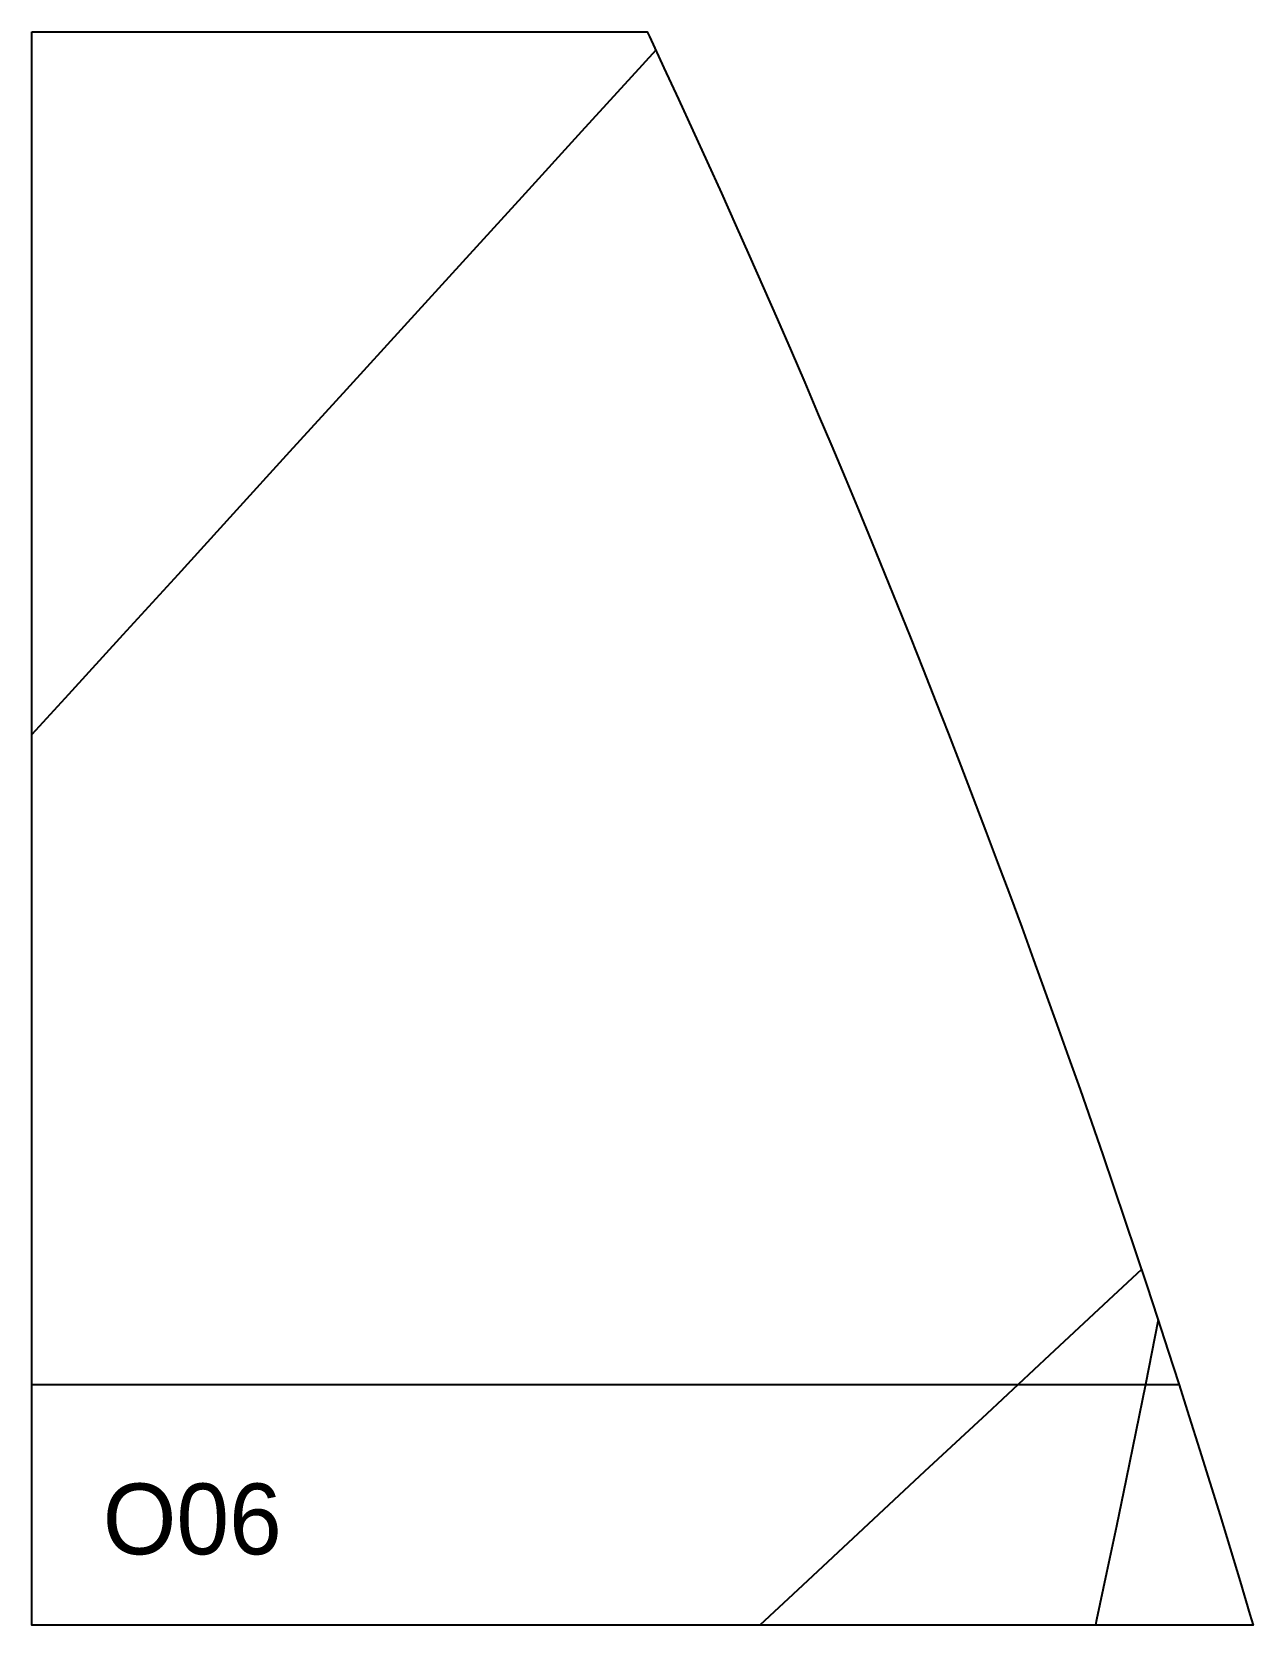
# Model space of a CAD drawing. Header units: millimetres. Extents: x 0 to 690, y 0 to 900.
import ezdxf

# ---------------------------------------------------------------- set-up
doc = ezdxf.new("R2010")
doc.units = ezdxf.units.MM
for name, color, linetype in [('ASR2', 4, 'Continuous'), ('CUT', 1, 'Continuous'), ('DECL', 30, 'Continuous'), ('HOUR', 7, 'Continuous'), ('HOUR15', 9, 'Continuous'), ('ID', 3, 'Continuous')]:
    doc.layers.add(name, color=color, linetype=linetype)

msp = doc.modelspace()

# ---------------------------------------------------------------- linework, layer by layer
at = {"layer": 'ASR2'}
msp.add_lwpolyline([(635.86, 172.54), (633.97, 162.77), (628.68, 135.94), (623.32, 109.2), (617.89, 82.54), (612.38, 55.96), (606.79, 29.46), (601.13, 3.05), (600.46, 0)], dxfattribs=at)
at = {"layer": 'CUT'}
msp.add_lwpolyline([(0, 900), (347.39, 900), (348.63, 897.35), (356.88, 879.7), (365.08, 862.03), (373.22, 844.33), (381.3, 826.6), (389.33, 808.85), (397.31, 791.08), (405.23, 773.28), (413.1, 755.46), (420.91, 737.61), (428.67, 719.74), (436.37, 701.85), (444.02, 683.93), (451.61, 665.99), (459.15, 648.03), (466.64, 630.04), (474.06, 612.03), (481.44, 594), (488.75, 575.94), (496.01, 557.86), (503.22, 539.76), (510.37, 521.64), (517.47, 503.5), (524.5, 485.33), (531.49, 467.15), (538.42, 448.94), (545.29, 430.71), (552.1, 412.46), (558.86, 394.19), (565.57, 375.9), (572.21, 357.58), (578.8, 339.25), (585.34, 320.9), (591.82, 302.53), (598.24, 284.13), (604.61, 265.72), (610.92, 247.29), (617.17, 228.84), (623.36, 210.37), (629.5, 191.88), (635.59, 173.37), (641.61, 154.85), (647.58, 136.3), (653.49, 117.74), (659.35, 99.16), (665.15, 80.56), (670.89, 61.94), (676.57, 43.31), (682.2, 24.66), (687.77, 5.99), (689.53, 0), (0, 0), (0, 900)], close=True, dxfattribs=at)
at = {"layer": 'DECL'}
msp.add_lwpolyline([(0, 135.94), (33.06, 135.94), (92.11, 135.94), (152.18, 135.94), (213.32, 135.94), (275.54, 135.94), (338.89, 135.94), (403.39, 135.94), (469.08, 135.94), (536, 135.94), (604.17, 135.94), (647.7, 135.94)], dxfattribs=at)
at = {"layer": 'HOUR'}
msp.add_lwpolyline([(352.27, 889.58), (344.66, 881.23), (310.41, 843.65), (276.6, 806.54), (243.21, 769.91), (210.24, 733.73), (177.68, 697.99), (145.51, 662.7), (113.73, 627.83), (82.34, 593.38), (51.32, 559.34), (20.66, 525.7), (0, 503.03)], dxfattribs=at)
at = {"layer": 'HOUR15'}
msp.add_lwpolyline([(626.5, 200.93), (610.57, 186.07), (574.63, 152.55), (539.12, 119.43), (504.03, 86.7), (469.35, 54.35), (435.07, 22.38), (411.07, 0)], dxfattribs=at)

# ---------------------------------------------------------------- texts
at = {"layer": 'ID'}
msp.add_text('O06', height=40, dxfattribs=at).set_placement((40, 40))

doc.saveas('drawing.dxf')
